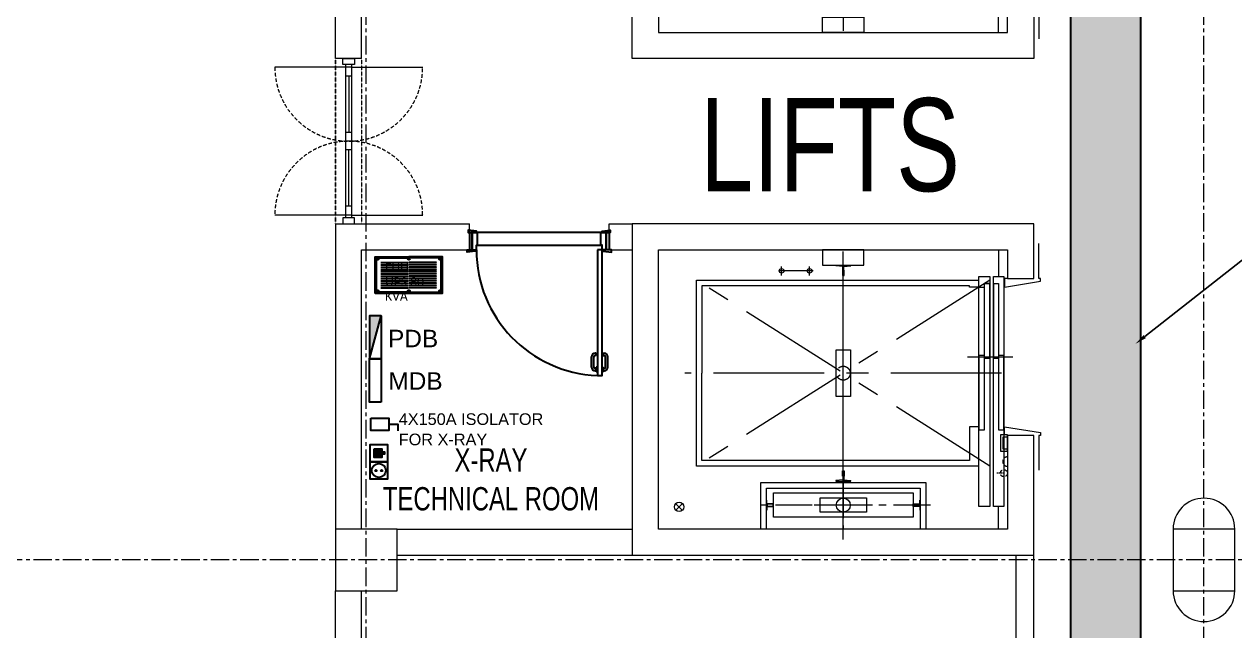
# Model space of a CAD drawing. Header units: millimetres. Extents: x 26027 to 581921, y 7230 to 233891.
# Drawn here: x 462912 to 473314, y 163335 to 168551 of the extents above; entities that cross this region are included whole.
import ezdxf
from ezdxf import colors
from ezdxf.entities.mleader import LeaderData, LeaderLine
from ezdxf.math import Vec2, Vec3

# ---------------------------------------------------------------- set-up
doc = ezdxf.new("R2010")
doc.units = ezdxf.units.MM
doc.header["$LTSCALE"] = 5
doc.set_wipeout_variables(frame=1)
for name, pattern in [('CACHE', [0.375, 0.25, -0.125]), ('CENTER', [50.8, 31.75, -6.35, 6.35, -6.35]), ('CENTERX2', [101.6, 63.5, -12.7, 12.7, -12.7]), ('DASHED2', [9.525, 6.35, -3.175]), ('HIDDEN', [9.525, 6.35, -3.175]), ('HIDDEN2', [0.1875, 0.125, -0.0625])]:
    doc.linetypes.add(name, pattern=pattern)
doc.layers.get('0').update_dxf_attribs({"color": 252})
for name, color, linetype, lineweight in [('72_EGR_BASE_TEXT', 252, 'Continuous', 5), ('Aluminum', 252, 'Continuous', 5), ('Axis', 163, 'CENTERX2', 5), ('Cabin', 252, 'Continuous', 5), ('E-ELEC-EQPM-2', 85, 'Continuous', 30), ('GE-ELEC_EQUIPMENT', 232, 'Continuous', 30), ('GE-EQUIPMENT_LIGHT', 141, 'Continuous', 30), ('GE-FURNITURE', 8, 'Continuous', 30), ('GE-SPECIFICATIONS', 7, 'Continuous', 30), ('Notes', 252, 'Continuous', 5), ('Proj', 252, 'HIDDEN2', 5), ('Structure', 252, 'Continuous', 5), ('Tech', 252, 'DASHED2', 5), ('Walls', 252, 'Continuous', 5), ('Wooden Joinery', 252, 'Continuous', 5), ('ZCMURBAJO', 252, 'Continuous', 5)]:
    doc.layers.add(name, color=color, linetype=linetype, lineweight=lineweight)
doc.layers.add('axes', color=252, linetype='Continuous')
for name, color, linetype, lineweight, true_color in [('E-POWR', 7, 'Continuous', 30, 0x4e7e3e), ('E-POWR-IDEN _1-100_', 7, 'Continuous', 30, 0x4e7e3e), ('E-PW', 7, 'Continuous', 30, 0x4e7e3e), ('EXF', 7, 'Continuous', 30, 0x4e7e3e)]:
    doc.layers.add(name, color=color, linetype=linetype, lineweight=lineweight, true_color=true_color)
doc.styles.add('Arial', font='arial.ttf', dxfattribs={"height": 245.883234})
doc.styles.get("Standard").update_dxf_attribs({"font": 'calibri.ttf'})
doc.styles.add('X3G_ENTITY_2587EA', font='swisscl.ttf', dxfattribs={"height": 200})
pattern_1 = [(0, (368880, 104830), (63.5, 63.5), [31.75, -95.25]), (90, (368895.875, 104814.125), (-63.5, 63.5), [31.75, -95.25])]

# ---------------------------------------------------------------- blocks, each defined once
blk = doc.blocks.new('T127-1_B')
at = {"layer": 'Cabin'}
for p, q in [((44.5, 8), (44.5, 4)), ((44.5, 4), (78, 4)), ((78, 4), (82, 63.5)), ((44.5, -8), (44.5, -4)), ((44.5, -4), (78, -4)), ((78, -4), (82, -63.5))]:
    blk.add_line(p, q, dxfattribs=at)
at = {"layer": 'Cabin', "ltscale": 5}
for points in [[(44.5, 8), (0, 8), (0, -8), (44.5, -8)], [(82, 63.5), (89, 63.5), (89, -63.5), (82, -63.5)]]:
    blk.add_lwpolyline(points, dxfattribs=at)
blk = doc.blocks.new('T127-1_B__1680')
at = {"layer": 'Axis'}
blk.add_line((-990, 0), (990, 0), dxfattribs=at)
at = {"layer": 'Notes', "xscale": -1}
blk.add_blockref('T127-1_B', (-840, 0), dxfattribs=at)
at = {"layer": 'Notes'}
blk.add_blockref('T127-1_B', (840, 0), dxfattribs=at)
blk = doc.blocks.new('JIS5K')
at = {"layer": 'Cabin'}
for p, q in [((60.2, 8), (60.2, 11.2)), ((60.2, -8), (60.2, -11.2))]:
    blk.add_line(p, q, dxfattribs=at)
at = {"layer": 'Cabin', "ltscale": 5}
for points in [[(57, 11.2), (0, 11.2), (0, -11.2), (57, -11.2)], [(60.2, 8), (3.2, 8), (3.2, -8), (60.2, -8)], [(57, 11.2), (57, 43.5), (60.2, 43.5), (60.2, 11.2)], [(57, -11.2), (57, -43.5), (60.2, -43.5), (60.2, -11.2)]]:
    blk.add_lwpolyline(points, dxfattribs=at)
blk = doc.blocks.new('JIS5K__1200')
at = {"layer": 'Axis'}
blk.add_line((-750, 0), (750, 0), dxfattribs=at)
at = {"layer": 'Notes', "xscale": -1}
blk.add_blockref('JIS5K', (-600, 0), dxfattribs=at)
at = {"layer": 'Notes'}
blk.add_blockref('JIS5K', (600, 0), dxfattribs=at)
blk = doc.blocks.new('井道平面图对重1')
at = {"layer": 'Axis'}
blk.add_line((0, -205), (0, 205), dxfattribs=at)
at = {"layer": 'Cabin', "ltscale": 5}
for points in [[(708.2, 206), (708.2, -194), (-708.2, -194), (-708.2, 206)], [(660.2, 206), (660.2, -146), (-660.2, -146), (-660.2, 206)]]:
    blk.add_lwpolyline(points, dxfattribs=at)
blk.add_lwpolyline([(600, 105), (600, -105), (-600, -105), (-600, 105)], close=True, dxfattribs=at)
at = {"layer": 'Notes'}
blk.add_blockref('JIS5K__1200', (0, 0), dxfattribs=at)
blk = doc.blocks.new('对重支撑1')
at = {"layer": 'Cabin'}
blk.add_lwpolyline([(1060, 178), (929, 178), (929, -178), (1060, -178)], close=True, dxfattribs=at).dxf.unprotected_set("ltscale", 0)
blk = doc.blocks.new('井道平面图轿厢1轿厢地坎')
at = {"layer": 'Axis', "ltscale": 0.864}
blk.add_lwpolyline([(0, 96), (0, -192)], dxfattribs=at)
at = {"layer": 'Cabin', "ltscale": 5}
for points in [[(690, 0), (690, -96), (-1285, -96), (-1285, 0)], [(15, -3), (15, -46), (-630, -46), (-630, -3)], [(630, -50), (630, -93), (-15, -93), (-15, -50)]]:
    blk.add_lwpolyline(points, close=True, dxfattribs=at)
at = {"layer": 'Cabin'}
for points in [[(600, 0), (600, -48)], [(600, -48), (633, -48)], [(633, -48), (633, -96)]]:
    blk.add_lwpolyline(points, dxfattribs=at)
blk = doc.blocks.new('层门地坎1')
at = {"layer": 'Axis', "ltscale": 0.81}
blk.add_lwpolyline([(0, 90), (0, -180)], dxfattribs=at)
at = {"layer": 'Cabin', "ltscale": 5}
for points in [[(690, 0), (690, -90), (-1285, -90), (-1285, 0)], [(15, -47), (15, -87), (-630, -87), (-630, -47)], [(630, -3), (630, -43), (-15, -43), (-15, -3)]]:
    blk.add_lwpolyline(points, close=True, dxfattribs=at)
blk = doc.blocks.new('A$C316F12F9')
at = {"layer": 'Axis', "ltscale": 3}
for points in [[(1814, 135), (1814, 2715)], [(3074, 765), (554, 2365)], [(3074, 2365), (554, 765)], [(3174, 1565), (454, 1565)]]:
    blk.add_lwpolyline(points, dxfattribs=at)
at = {"layer": 'Axis', "ltscale": 0.9}
blk.add_lwpolyline([(1554, 2445), (1254, 2445)], dxfattribs=at)
at = {"layer": 'Axis', "ltscale": 0.24}
for points in [[(1284, 2405), (1284, 2485)], [(1524, 2405), (1524, 2485)]]:
    blk.add_lwpolyline(points, dxfattribs=at)
at = {"layer": 'Axis', "ltscale": 1.5}
blk.add_lwpolyline([(1814, 1315), (1814, 1815)], dxfattribs=at)
at = {"layer": 'Cabin'}
for points in [[(3149, 2625), (3149, 2395)], [(3225, 2380), (3225, 2380), (3200, 2380), (3200, 2305), (3510, 2355), (3510, 2380), (3495, 2380), (3495, 2680)], [(2978, 2365), (2978, 2395)], [(2978, 2395), (3074, 2395)], [(2978, 2365), (2978, 2395)], [(2978, 2395), (3074, 2395)], [(3074, 2395), (3074, 420)], [(3074, 2395), (3074, 420)], [(554, 765), (554, 2365)], [(554, 2365), (2978, 2365)], [(554, 765), (554, 2365)], [(554, 2365), (2978, 2365)], [(2898, 2315), (598, 2315)], [(598, 2315), (598, 1565)], [(2898, 2305), (2898, 2315)], [(2978, 2305), (2898, 2305)], [(598, 815), (598, 1565)], [(2978, 1105), (2898, 1105)], [(2898, 1105), (2898, 815)], [(3200, 1035), (3200, 1105), (3510, 1055), (3510, 1030), (3495, 1030), (3495, 730)], [(3225, 1030), (3225, 1030)], [(2978, 765), (554, 765)], [(2978, 765), (554, 765)], [(2898, 815), (598, 815)], [(2978, 420), (2978, 765)], [(2978, 420), (2978, 765)], [(2064, 431), (1564, 431)], [(3074, 420), (2978, 420)], [(3074, 420), (2978, 420)], [(3149, 225), (3149, 420)]]:
    blk.add_lwpolyline(points, dxfattribs=at)
at = {"layer": 'Cabin', "ltscale": 50}
blk.add_lwpolyline([(1753, 1765), (1875, 1765), (1875, 1365), (1753, 1365)], close=True, dxfattribs=at)
at = {"layer": 'Cabin'}
blk.add_lwpolyline([(1614, 370), (1614, 492), (2014, 492), (2014, 370)], close=True, dxfattribs=at)
for centre, radius in [((1284, 2445), 20), ((1524, 2445), 20), ((1814, 431), 60)]:
    blk.add_circle(centre, radius, dxfattribs=at)
at = {"layer": 'Notes'}
for p, q in [((378, 390), (428, 440)), ((428, 390), (378, 440))]:
    blk.add_line(p, q, dxfattribs=at)
blk.add_circle((403, 415), 40, dxfattribs=at)
at = {"layer": 'Structure'}
blk.add_lwpolyline([(3450, 1030), (3225, 1030), (3225, 225), (225, 225), (225, 2625), (3225, 2625), (3225, 2380), (3450, 2380), (3450, 2850), (0, 2850), (0, 0), (3450, 0)], close=True, dxfattribs=at)
at = {"layer": 'Tech', "ltscale": 9}
for points in [[(3165, 1035), (3165, 895), (3225, 895), (3225, 1035)], [(3185, 1015), (3185, 915), (3225, 915), (3225, 1015)]]:
    blk.add_lwpolyline(points, close=True, dxfattribs=at)
at = {"layer": 'Tech', "ltscale": 0.48}
blk.add_lwpolyline([(3224, 845), (3224, 765)], dxfattribs=at)
at = {"layer": 'Tech', "ltscale": 0.36}
blk.add_lwpolyline([(3194, 705), (3134, 705)], dxfattribs=at)
at = {"layer": 'Tech', "ltscale": 5}
blk.add_circle((1814, 1565), 60, dxfattribs=at)
at = {"layer": 'Tech'}
blk.add_circle((3194, 705), 30, dxfattribs=at)
blk.add_arc((3224, 805), 40, 90, 270, dxfattribs=at)
at = {"layer": 'Cabin', "xscale": -1, "yscale": -1, "rotation": 359.9999984647655}
blk.add_blockref('井道平面图对重1', (1814, 431), dxfattribs=at)
at = {"layer": 'Notes', "xscale": -1, "yscale": -1, "rotation": 270}
for name in ['对重支撑1', 'T127-1_B__1680']:
    blk.add_blockref(name, (1814, 1565), dxfattribs=at)
at = {"layer": 'Notes', "rotation": 89.99999999999999}
for name, p in [('井道平面图轿厢1轿厢地坎', (2978, 1705)), ('层门地坎1', (3104, 1705))]:
    blk.add_blockref(name, p, dxfattribs=at)
blk = doc.blocks.new('A$C360258D1')
at = {"layer": 'GE-FURNITURE'}
for p, q in [((40, 1130), (40, 70)), ((150, 70, -2), (150, 1130, -5)), ((-1049, 110, -2), (-1009, 110, -2)), ((-1049, 100, -2), (-1049, 110, -2)), ((-1039, 110, -2), (-1039, 120, -2)), ((-1019, 110, -2), (-1019, 120, -2)), ((-1009, 150, -2), (-919, 150, -2)), ((-1009, 130, -2), (-919, 130, -2)), ((-1009, 100, -2), (-1009, 110, -2)), ((-909, 110, -2), (-909, 120, -2)), ((-909, 110, -2), (-889, 110, -2)), ((-889, 110, -2), (-889, 120, -2)), ((-1049, 60, -2), (-1049, 50, -2)), ((-1049, 50, -2), (-1009, 50, -2)), ((-1039, 50, -2), (-1039, 40, -2)), ((-1019, 50, -2), (-1019, 40, -2)), ((-1009, 60, -2), (-1009, 50, -2)), ((-1009, 30, -2), (-919, 30, -2)), ((-1009, 10, -2), (-919, 10, -2)), ((-909, 50, -2), (-909, 40, -2)), ((-909, 50, -2), (-889, 50, -2)), ((-889, 50, -2), (-889, 40, -2))]:
    blk.add_line(p, q, dxfattribs=at)
for points in [[(0, 1150), (-10, 1150), (-20, 1220), (0, 1220)], [(150, 1140), (160, 1140), (170, 1210), (150, 1210)], [(0, 100), (-1079, 100), (-1079, 60), (0, 60)], [(0, 50), (-10, 50), (-20, -20), (0, -20)], [(150, 60), (160, 60), (170, -10), (150, -10)]]:
    blk.add_lwpolyline(points, close=True, dxfattribs=at)
for points in [[(0, 1175), (150, 1175), (150, 1200), (0, 1200), (0, 1175)], [(0, 1175), (0, 1140), (40, 1140), (40, 1130), (150, 1130), (150, 1175), (0, 1175)], [(0, 25), (0, 60), (40, 60), (40, 70), (150, 70), (150, 25), (0, 25)], [(0, 25), (150, 25), (150, 0), (0, 0), (0, 25)]]:
    blk.add_lwpolyline(points, dxfattribs=at)
for centre, radius, start, end in [((0, 60), 1080, 90, 177.8766), ((-1009, 120, -2), 30, 90, 180), ((-1009, 120, -2), 10, 90, 180), ((-919, 120, -2), 30, 0, 90), ((-919, 120, -2), 10, 0, 90), ((-1009, 40, -2), 30, 180, 270), ((-1009, 40, -2), 10, 180, 270), ((-919, 40, -2), 10, 270, 0), ((-919, 40, -2), 30, 270, 0)]:
    blk.add_arc(centre, radius, start, end, dxfattribs=at)
blk = doc.blocks.new('UPS')
at = {"layer": 'GE-EQUIPMENT_LIGHT', "linetype": 'CACHE'}
for p, q in [((-241, -29), (0, -29)), ((-241, -49), (0, -49)), ((-241, -69), (0, -69)), ((-241, -89), (0, -89)), ((241, -29), (0, -29)), ((241, -49), (0, -49)), ((241, -69), (0, -69)), ((241, -89), (0, -89)), ((-241, -109), (0, -109)), ((-241, -129), (0, -129)), ((-241, -149), (0, -149)), ((-241, -169), (0, -169)), ((-241, -189), (0, -189)), ((241, -109), (0, -109)), ((241, -129), (0, -129)), ((241, -149), (0, -149)), ((241, -169), (0, -169)), ((241, -189), (0, -189)), ((-241, -209), (0, -209)), ((-241, -229), (0, -229)), ((-241, -249), (0, -249)), ((241, -209), (0, -209)), ((241, -229), (0, -229)), ((241, -249), (0, -249))]:
    blk.add_line(p, q, dxfattribs=at)
at = {"layer": 'GE-EQUIPMENT_LIGHT'}
for points in [[(288, -294), (-288, -294), (-288, 19), (0, 19)], [(-288, -294), (288, -294), (288, 19), (0, 19)], [(0, -284), (-278, -284), (-278, 9), (0, 9)], [(0, -284), (278, -284), (278, 9), (0, 9)]]:
    blk.add_lwpolyline(points, dxfattribs=at)
for centre in [(-267, 1), (0, 0), (0, 0), (267, 1), (-267, -275), (-2, -275), (2, -275), (267, -275)]:
    blk.add_circle(centre, 7.5, dxfattribs=at)
blk = doc.blocks.new('MDP')
h = blk.add_hatch()
h.set_pattern_fill('ANGLE', color=256)
h.set_pattern_definition([(0, (13899.044, -18632.3235), (0, 6.985), [5.08, -1.905]), (90, (13899.044, -18632.3235), (-6.985, 4e-16), [5.08, -1.905])])
h.paths.add_polyline_path([(-899, 484), (899, 0), (899, 484)])
at = {"color": 85}
blk.add_lwpolyline([(-899, 484), (899, 0), (899, 484)], close=True, dxfattribs=at)
at = {"layer": 'E-POWR', "ltscale": 10}
for p, q in [((-899, 0), (-899, 484)), ((899, 0), (-899, 0))]:
    blk.add_line(p, q, dxfattribs=at)
blk = doc.blocks.new('GI-041_dwg__U120-3902841-GI-041')
at = {"layer": 'E-POWR', "flags": 128}
blk.add_lwpolyline([(-0.115, 0), (0.115, 0), (0.115, 0.157), (-0.115, 0.157)], close=True, dxfattribs=at)
blk.add_lwpolyline([(0.235, 0.161), (0.235, 0.079), (0.115, 0.079)], dxfattribs=at)
blk = doc.blocks.new('GE-230V_PLUG_1_50')
blk.add_wipeout([(0, 150), (150, 150), (150, 0), (0, 0)]).dxf.layer = 'GE-ELEC_EQUIPMENT'
at = {"layer": 'GE-ELEC_EQUIPMENT'}
h = blk.add_hatch(color=256, dxfattribs=at)
h.dxf.hatch_style = 1
h.paths.add_polyline_path([(56, 75, 1), (44, 75, 1)])
h.paths.add_polyline_path([(106, 75, 1), (94, 75, 1)])
blk.add_lwpolyline([(150, 0), (0, 0), (0, 150), (150, 150), (150, 0)], dxfattribs=at)
for centre, radius in [((75, 75), 60), ((50, 75), 6), ((100, 75), 6)]:
    blk.add_circle(centre, radius, dxfattribs=at)
blk = doc.blocks.new('GE-RJ45_1_50')
blk.add_wipeout([(0, 150), (150, 150), (150, 0), (0, 0)]).dxf.layer = 'GE-ELEC_EQUIPMENT'
at = {"layer": 'GE-ELEC_EQUIPMENT'}
h = blk.add_hatch(color=256, dxfattribs=at)
h.dxf.hatch_style = 1
h.paths.add_polyline_path([(110, 103), (85, 103), (85, 123), (65, 123), (65, 103), (40, 103), (40, 33), (110, 33)])
for points in [[(150, 0), (0, 0), (0, 150), (150, 150), (150, 0)], [(65, 103), (65, 123), (85, 123), (85, 103)], [(40, 33), (110, 33), (110, 103), (85, 103)], [(65, 103), (40, 103), (40, 33)]]:
    blk.add_lwpolyline(points, dxfattribs=at)

msp = doc.modelspace()

# ---------------------------------------------------------------- hatches: boundary and pattern name
at = {"layer": 'E-ELEC-EQPM-2'}
h = msp.add_hatch(dxfattribs=at)
h.set_pattern_fill('CROSS', color=85, scale=10)
h.set_pattern_definition(pattern_1)
edge = h.paths.add_edge_path()
edge.add_line((457685.6, 145694.3), (457685.6, 152806.1))
edge.add_line((457685.6, 152806.1), (462487.4, 152806.1))
edge.add_line((462487.4, 152806.1), (462487.4, 145900.9))
edge.add_line((462487.4, 145900.9), (462587.4, 145901.1))
edge.add_line((462587.4, 145901.1), (462587.4, 152806.1))
edge.add_line((462587.4, 152806.1), (464555.9, 152806.1))
edge.add_line((464555.9, 152806.1), (469284.4, 152806.1))
edge.add_line((469284.4, 152806.1), (471903.7, 152806.1))
edge.add_line((471903.7, 152806.1), (471903.7, 142653.2))
edge.add_line((471903.7, 142653.2), (478231.4, 142645.9))
edge.add_line((478231.4, 142645.9), (478231.4, 142845.2))
edge.add_line((478231.4, 142845.2), (472503.7, 142845.2))
edge.add_line((472503.7, 142845.2), (472503.7, 157840))
edge.add_line((472503.7, 157840), (472504, 159009.2))
edge.add_line((472504, 159009.2), (479768.6, 159009.2))
edge.add_line((479768.6, 159009.2), (479768.6, 159109.2))
edge.add_line((479768.6, 159109.2), (472503.7, 159109.2))
edge.add_line((472503.7, 159109.2), (472503.7, 169315.6))
edge.add_line((472503.7, 169315.6), (478921.1, 169315.6))
edge.add_line((478921.1, 169315.6), (484286.4, 169315.6))
edge.add_line((484286.4, 169315.6), (484286.4, 166351.2))
edge.add_line((484286.4, 166351.2), (484486.4, 166351.2))
edge.add_line((484486.4, 166351.2), (484486.4, 169515.6))
edge.add_line((484486.4, 169515.6), (479083.8, 169515.6))
edge.add_line((479083.8, 169515.6), (479083.8, 190946.9))
edge.add_line((479083.8, 190946.9), (479083.8, 191341.6))
edge.add_line((479083.8, 191341.6), (478883.8, 191341.6))
edge.add_line((478883.8, 191341.6), (478883.8, 195124.3))
edge.add_line((478883.8, 195124.3), (477262.4, 195124.3))
edge.add_line((477262.4, 195124.3), (477262.4, 205421.2))
edge.add_line((477262.4, 205421.2), (474368, 205421.2))
edge.add_line((474368, 205421.2), (469356.9, 205421.2))
edge.add_line((469356.9, 205421.2), (469256.9, 205421.2))
edge.add_line((469256.9, 205421.2), (469256.9, 204391.3))
edge.add_line((469256.9, 204391.3), (469856.9, 204391.3))
edge.add_line((469856.9, 204391.3), (469856.9, 204821.2))
edge.add_line((469856.9, 204821.2), (471179.3, 204821.2))
edge.add_line((471179.3, 204821.2), (471179.3, 204391.3))
edge.add_line((471179.3, 204391.3), (471779.3, 204391.3))
edge.add_line((471779.3, 204391.3), (471779.3, 204821.2))
edge.add_line((471779.3, 204821.2), (476662.4, 204821.2))
edge.add_line((476662.4, 204821.2), (476662.4, 194457.6))
edge.add_line((476662.4, 194457.6), (478283.8, 194457.6))
edge.add_line((478283.8, 194457.6), (478283.8, 169915.6))
edge.add_line((478283.8, 169915.6), (471903.7, 169915.6))
edge.add_line((471903.7, 169915.6), (471903.7, 159212))
edge.add_line((471903.7, 159212), (470513.7, 159212))
edge.add_line((470513.7, 159212), (470513.7, 159112))
edge.add_line((470513.7, 159112), (471903.7, 159112))
edge.add_line((471903.7, 159112), (471903.7, 153006.1))
edge.add_line((471903.7, 153006.1), (462587.4, 153006.1))
edge.add_line((462587.4, 153006.1), (462487.4, 152906.1))
edge.add_line((462487.4, 152906.1), (457585.6, 152906.1))
edge.add_line((457585.6, 152906.1), (457585.6, 145694.3))
at = {"layer": 'E-PW'}
h = msp.add_hatch(dxfattribs=at)
h.set_pattern_fill('CROSS', color=85, scale=10)
h.set_pattern_definition(pattern_1)
h.paths.add_polyline_path([(457585.6, 145694.3), (457585.6, 152906.1), (462487.4, 152906.1), (462587.4, 153006.1), (471903.7, 153006.1), (471903.7, 159112), (470513.7, 159112), (470513.7, 159212), (471903.7, 159212), (471903.7, 169915.6), (478283.8, 169915.6), (478283.8, 194457.6), (476662.4, 194457.6), (476662.4, 204821.2), (471779.3, 204821.2), (471779.3, 204391.3), (471179.3, 204391.3), (471179.3, 204821.2), (469856.9, 204821.2), (469856.9, 204391.3), (469256.9, 204391.3), (469256.9, 205421.2), (469356.9, 205421.2), (474368, 205421.2), (477262.4, 205421.2), (477262.4, 195124.3), (478883.8, 195124.3), (478883.8, 191341.6), (479083.8, 191341.6), (479083.8, 190946.9), (479083.8, 169515.6), (484486.4, 169515.6), (484486.4, 166351.2), (484286.4, 166351.2), (484286.4, 169315.6), (478921.1, 169315.6), (472503.7, 169315.6), (472503.7, 159109.2), (479768.6, 159109.2), (479768.6, 159009.2), (472504, 159009.2), (472503.7, 157840), (472503.7, 142845.2), (478231.4, 142845.2), (478231.4, 142645.9), (471903.7, 142653.2), (471903.7, 152806.1), (469284.4, 152806.1), (464555.9, 152806.1), (462587.4, 152806.1), (462587.4, 145901.1), (462487.4, 145900.9), (462487.4, 152806.1), (457685.6, 152806.1), (457685.6, 145694.3)])
at = {"layer": 'EXF'}
h = msp.add_hatch(dxfattribs=at)
h.set_pattern_fill('CROSS', color=256, scale=10)
edge = h.paths.add_edge_path()
edge.add_line((464555.9, 152806.1), (469284.4, 152806.1))
edge.add_line((469284.4, 152806.1), (471903.7, 152806.1))
edge.add_line((471903.7, 152806.1), (471903.7, 142653.2))
edge.add_line((471903.7, 142653.2), (478231.4, 142645.9))
edge.add_line((478231.4, 142645.9), (478231.4, 142845.2))
edge.add_line((478231.4, 142845.2), (472503.7, 142845.2))
edge.add_line((472503.7, 142845.2), (472503.7, 157840))
edge.add_line((472503.7, 157840), (472504, 159009.2))
edge.add_line((472504, 159009.2), (479768.6, 159009.2))
edge.add_line((479768.6, 159009.2), (479768.6, 159109.2))
edge.add_line((479768.6, 159109.2), (472503.7, 159109.2))
edge.add_line((472503.7, 159109.2), (472503.7, 169315.6))
edge.add_line((472503.7, 169315.6), (478921.1, 169315.6))
edge.add_line((478921.1, 169315.6), (484286.4, 169315.6))
edge.add_line((484286.4, 169315.6), (484286.4, 166351.2))
edge.add_line((484286.4, 166351.2), (484486.4, 166351.2))
edge.add_line((484486.4, 166351.2), (484486.4, 169515.6))
edge.add_line((484486.4, 169515.6), (479083.8, 169515.6))
edge.add_line((479083.8, 169515.6), (479083.8, 190946.9))
edge.add_line((479083.8, 190946.9), (479083.8, 191341.6))
edge.add_line((479083.8, 191341.6), (478883.8, 191341.6))
edge.add_line((478883.8, 191341.6), (478883.8, 195124.3))
edge.add_line((478883.8, 195124.3), (477262.4, 195124.3))
edge.add_line((477262.4, 195124.3), (477262.4, 205421.2))
edge.add_line((477262.4, 205421.2), (474368, 205421.2))
edge.add_line((474368, 205421.2), (469356.9, 205421.2))
edge.add_line((469356.9, 205421.2), (469256.9, 205421.2))
edge.add_line((469256.9, 205421.2), (469256.9, 204391.3))
edge.add_line((469256.9, 204391.3), (469856.9, 204391.3))
edge.add_line((469856.9, 204391.3), (469856.9, 204821.2))
edge.add_line((469856.9, 204821.2), (471179.3, 204821.2))
edge.add_line((471179.3, 204821.2), (471179.3, 204391.3))
edge.add_line((471179.3, 204391.3), (471779.3, 204391.3))
edge.add_line((471779.3, 204391.3), (471779.3, 204821.2))
edge.add_line((471779.3, 204821.2), (476662.4, 204821.2))
edge.add_line((476662.4, 204821.2), (476662.4, 194457.6))
edge.add_line((476662.4, 194457.6), (478283.8, 194457.6))
edge.add_line((478283.8, 194457.6), (478283.8, 169915.6))
edge.add_line((478283.8, 169915.6), (471903.7, 169915.6))
edge.add_line((471903.7, 169915.6), (471903.7, 159212))
edge.add_line((471903.7, 159212), (470513.7, 159212))
edge.add_line((470513.7, 159212), (470513.7, 159112))
edge.add_line((470513.7, 159112), (471903.7, 159112))
edge.add_line((471903.7, 159112), (471903.7, 153006.1))
edge.add_line((471903.7, 153006.1), (462587.4, 153006.1))

# ---------------------------------------------------------------- linework, layer by layer
at = {"layer": 'Aluminum'}
for p, q in [((465675.8, 166885.3, 4.7), (465675.8, 168205.3, 4.7)), ((465725.8, 166885.3, 4.7), (465725.8, 168205.3, 4.7)), ((465675.8, 168180.3, 4.7), (465065.8, 168180.3, 4.7)), ((465725.8, 168180.3, 4.7), (465675.8, 168180.3, 4.7)), ((465725.8, 168105.3, 4.7), (465675.8, 168105.3, 4.7)), ((465700.8, 168105.3, 4.7), (465700.8, 167620.3, 4.7)), ((465725.8, 168180.3, 4.7), (466335.8, 168180.3, 4.7)), ((465725.8, 167620.3, 4.7), (465675.8, 167620.3, 4.7)), ((465725.8, 167545.3, 4.7), (465675.8, 167545.3, 4.7)), ((465725.8, 167470.3, 4.7), (465675.8, 167470.3, 4.7)), ((465700.8, 166985.3, 4.7), (465700.8, 167470.3, 4.7)), ((465725.8, 166985.3, 4.7), (465675.8, 166985.3, 4.7)), ((465675.8, 166910.3, 4.7), (465065.8, 166910.3, 4.7)), ((465725.8, 166910.3, 4.7), (465675.8, 166910.3, 4.7)), ((465725.8, 166910.3, 4.7), (466335.8, 166910.3, 4.7))]:
    msp.add_line(p, q, dxfattribs=at)
at = {"layer": 'Aluminum', "elevation": 4.7}
for points in [[(465750.8, 168205.3), (465650.8, 168205.3), (465650.8, 168255.3), (465750.8, 168255.3)], [(465750.8, 166885.3), (465650.8, 166885.3), (465650.8, 166835.3), (465750.8, 166835.3)]]:
    msp.add_lwpolyline(points, close=True, dxfattribs=at)
at = {"layer": 'Aluminum', "linetype": 'HIDDEN'}
for centre, start, end in [((465700.8, 168180.3, 4.7), 180, 0), ((465700.8, 166910.3, 4.7), 0, 180)]:
    msp.add_arc(centre, 635, start, end, dxfattribs=at)
at = {"layer": 'axes', "linetype": 'CENTER', "lineweight": 0}
for p, q in [((465850.8, 120285.6, 2.4), (465850.8, 230891.1, 2.4)), ((473048.8, 120285.6, 0), (473048.8, 230891.1, 0)), ((544175.8, 163945.3, 2.4), (461383.1, 163945.3, 2.4))]:
    msp.add_line(p, q, dxfattribs=at)
at = {"layer": 'E-ELEC-EQPM-2', "color": 85, "elevation": 2.4}
for points in [[(462487.4, 152906.1), (462587.4, 153006.1), (471903.7, 153006.1), (471903.7, 159112), (470513.7, 159112), (470513.7, 159212), (471903.7, 159212), (471903.7, 169915.6), (478283.8, 169915.6), (478283.8, 194457.6)], [(479083.8, 190946.9), (479083.8, 169515.6), (484486.4, 169515.6), (484486.4, 166351.2), (484286.4, 166351.2), (484286.4, 169315.6), (478921.1, 169315.6), (472503.7, 169315.6), (472503.7, 159109.2), (479768.6, 159109.2), (479768.6, 159009.2), (472504, 159009.2), (472503.7, 157840), (472503.7, 142845.2)]]:
    msp.add_lwpolyline(points, dxfattribs=at)
msp.add_lwpolyline([(465978.9, 165302.4), (465879.3, 165302.4), (465879.3, 165672.8), (465978.9, 165672.8)], close=True, dxfattribs=at)
at = {"layer": 'Proj'}
for p, q in [((465585.8, 168255.3, 4.7), (465585.8, 166835.3, 4.7)), ((465585.8, 166835.3, 2.4), (465585.8, 168255.3, 2.4)), ((465810.8, 168255.3, 4.7), (465810.8, 166835.3, 4.7))]:
    msp.add_line(p, q, dxfattribs=at)
at = {"layer": 'Structure'}
for points, elevation in [([(465585.8, 163680.3), (466115.8, 163680.3), (466115.8, 164210.3), (465585.8, 164210.3)], 2.4), ([(472783.8, 163680.3), (473313.8, 163680.3), (473313.8, 164210.3), (472783.8, 164210.3)], -2.4)]:
    msp.add_lwpolyline(points, close=True, dxfattribs=dict(at, elevation=elevation))
at = {"layer": 'Walls'}
for p, q in [((465585.8, 168255.3, 2.4), (465585.8, 170880.3, 2.4)), ((465810.8, 168255.3, 2.4), (465810.8, 170880.3, 2.4)), ((465810.8, 168255.3, 4.7), (465585.8, 168255.3, 4.7)), ((465585.8, 166835.3, 2.4), (465585.8, 164210.3, 2.4)), ((465585.8, 166835.3, 2.4), (466737.8, 166835.3, 2.4)), ((466737.8, 166610.3, 2.4), (466737.8, 166835.3, 2.4)), ((467937.4, 166610.3, 2.4), (467937.4, 166835.3, 2.4)), ((467937.4, 166835.3, 2.4), (468135.8, 166835.3, 2.4)), ((465810.8, 164210.3, 2.4), (465810.8, 166610.3, 2.4)), ((465810.8, 166610.3, 2.4), (466797.8, 166610.3, 2.4)), ((467937.4, 166610.3, 2.4), (468135.8, 166610.3, 2.4)), ((466115.8, 164210.3, 2.4), (468135.8, 164210.3, 2.4)), ((466115.8, 163985.3, 2.4), (468135.8, 163985.3, 2.4)), ((471435.8, 157830.3, 2.4), (471435.8, 163985.3, 2.4)), ((471585.8, 154760.3, 2.4), (471585.8, 163985.3, 2.4)), ((465585.8, 157010.3, 2.4), (465585.8, 163680.3, 2.4)), ((465810.8, 157010.3, 2.4), (465810.8, 163680.3, 2.4))]:
    msp.add_line(p, q, dxfattribs=at)
for centre, start, end in [((473048.8, 164210.3, -2.4), 0, 180), ((473048.8, 163680.3, -2.4), 180, 0)]:
    msp.add_arc(centre, 265, start, end, dxfattribs=at)

# ---------------------------------------------------------------- block references
at = {"layer": 'E-ELEC-EQPM-2', "color": 85}
msp.add_blockref('UPS', (466216.9, 166532.2), dxfattribs=at)
for name, p, xscale, yscale, zscale, rotation in [('MDP', (465978.9, 165858.1, 2.4), 0.205956854361439, 0.205956854361439, 0.205956854361439, 90), ('GI-041_dwg__U120-3902841-GI-041', (465967.9, 165163.1), -669.5973115537427, 669.5973115537427, 669.5973115537427, 180)]:
    msp.add_blockref(name, p, dxfattribs=dict(at, xscale=xscale, yscale=yscale, zscale=zscale, rotation=rotation))
at = {"layer": 'Wooden Joinery', "rotation": 90.00000000000001}
msp.add_blockref('A$C360258D1', (467937.4, 166610.3, 2.4), dxfattribs=at)
at = {"layer": 'ZCMURBAJO', "xscale": -1, "rotation": 180}
msp.add_blockref('A$C316F12F9', (468135.8, 171105.3, 2.4), dxfattribs=at)
at = {"layer": 'ZCMURBAJO'}
msp.add_blockref('A$C316F12F9', (468135.8, 163985.3, 2.4), dxfattribs=at)

# ---------------------------------------------------------------- texts
at = {"layer": '72_EGR_BASE_TEXT', "attachment_point": 2, "style": 'X3G_ENTITY_2587EA'}
for s, insert, char_height in [('LIFTS', (469835.3, 167915.1, 2.4), 800), ('X-RAY\\PTECHNICAL ROOM', (466922.8, 164904, 2.4), 200)]:
    msp.add_mtext(s, dxfattribs=dict(at, insert=insert, char_height=char_height))
at = {"layer": 'E-POWR-IDEN _1-100_', "attachment_point": 1, "rotation": 360, "line_spacing_factor": 1.047943, "style": 'Arial'}
for s, insert, char_height, width in [('PDB', (466038.3, 165923.4, 0), 150, 2475.925), ('MDB', (466041.5, 165558.3, 0), 150, 2475.925), ('4X150A ISOLATOR\\PFOR X-RAY', (466130.2, 165205.2, 2.4), 100, 1493.13)]:
    msp.add_mtext(s, dxfattribs=dict(at, insert=insert, char_height=char_height, width=width))
at = {"layer": 'GE-SPECIFICATIONS', "insert": (466013.1, 166498.9, -2.4), "char_height": 75, "attachment_point": 1}
msp.add_mtext_dynamic_manual_height_columns('FULL UPS 80 KVA', width=439.885, gutter_width=500, heights=[0], dxfattribs=at)

# ---------------------------------------------------------------- leaders
at = {"layer": 'E-POWR'}
ml = msp.add_multileader_mtext('Standard', dxfattribs=at)
ml.set_content('POWER CABLE TRAY\\P2 LAYERS\\P600x50mm &\\P400x50mm', color=256)
ml.set_leader_properties()
ml.build(insert=Vec2(0, 0))
ml.multileader.update_dxf_attribs({"text_right_attachment_type": 6, "dogleg_length": 200, "arrow_head_size": 100})
ctx = ml.context
ctx.base_point, ctx.char_height, ctx.arrow_head_size, ctx.landing_gap_size, ctx.plane_origin = Vec3(474133, 166958.7), 100, 100, 100, Vec3(477925.1, 166844.2)
ctx.right_attachment = 6
notes = []
notes.append((ctx, [(0, (1, 1, 0), (473933, 166958.7), (1, 0), 200, [(0, [(472460.9, 165802.9)], 0, [])])]))
ctx.mtext.insert, ctx.mtext.width, ctx.mtext.flow_direction = Vec3(474233, 167009.5), 3370.454, 5
for ctx, leaders in notes:
    for number, flags, end, landing, length, lines in leaders:
        leader = LeaderData()
        leader.index, (leader.has_last_leader_line, leader.has_dogleg_vector, leader.attachment_direction) = number, flags
        leader.last_leader_point, leader.dogleg_vector, leader.dogleg_length = Vec3(end), Vec3(landing), length
        for number, points, colour, breaks in lines:
            line = LeaderLine()
            line.index, line.vertices, line.color, line.breaks = number, Vec3.list(points), colors.encode_raw_color(colour), breaks
            leader.lines.append(line)
        ctx.leaders.append(leader)

# ---------------------------------------------------------------- next in the draw order: block references
at = {"layer": 'GE-ELEC_EQUIPMENT', "rotation": 180}
msp.add_blockref('GE-230V_PLUG_1_50', (466033.6, 164788.1), dxfattribs=at)

# ---------------------------------------------------------------- next in the draw order: block references
at = {"layer": 'GE-ELEC_EQUIPMENT', "rotation": 270}
msp.add_blockref('GE-RJ45_1_50', (465883.6, 164938.1), dxfattribs=at)

doc.saveas('drawing.dxf')
